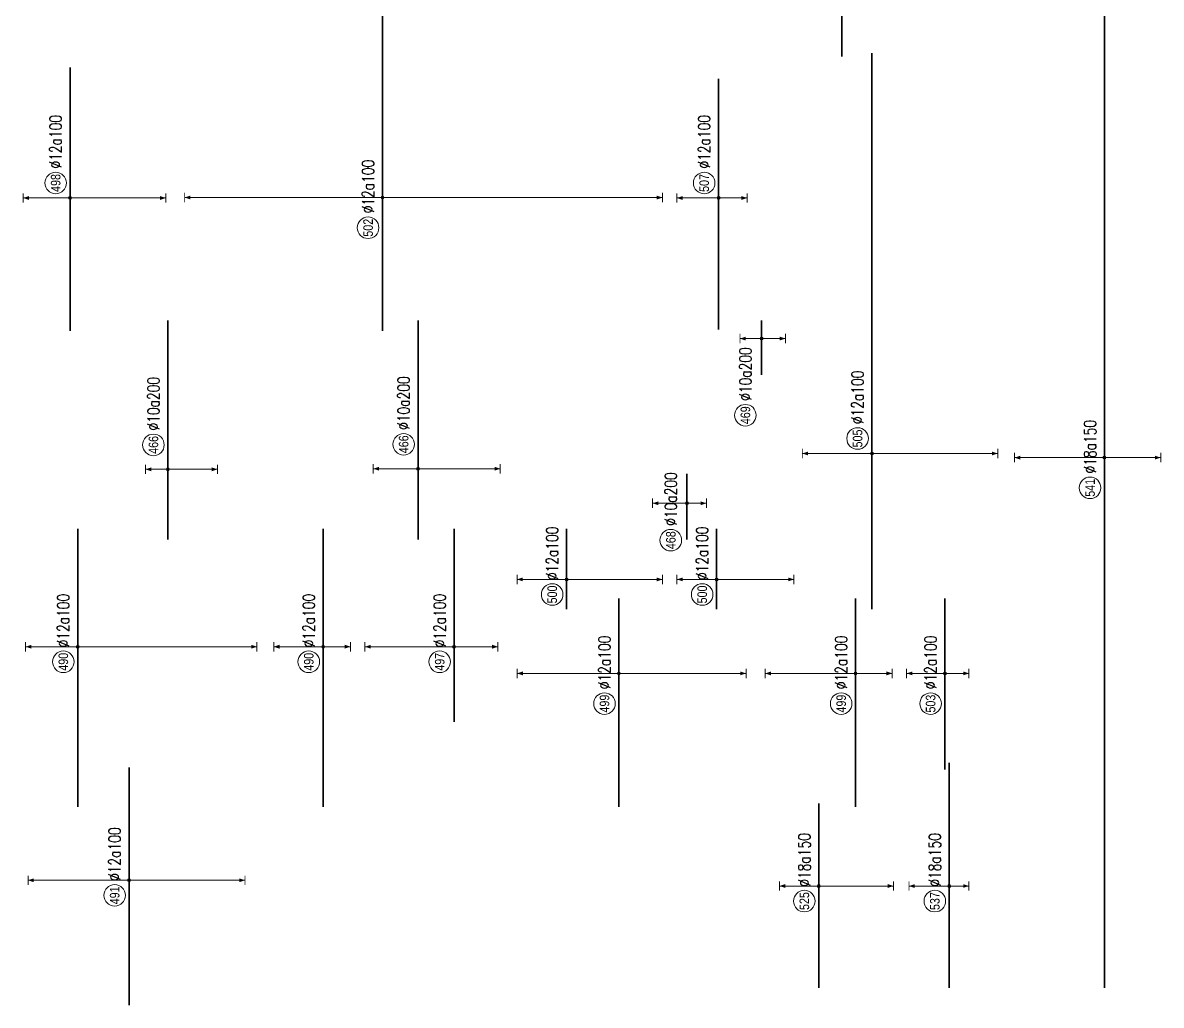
# Model space of a CAD drawing. Header units: millimetres. Extents: x -415354 to 592036, y -374841 to 139309.
# Drawn here: x 485995 to 533485, y -247937 to -206959 of the extents above; entities that cross this region are included whole.
import ezdxf
from ezdxf.enums import TextEntityAlignment as Align

# ---------------------------------------------------------------- set-up
doc = ezdxf.new("R2010")
doc.units = ezdxf.units.MM
doc.header["$MEASUREMENT"] = 0
for name, color, linetype, lineweight in [('NDC_S_DIM', 1, 'Continuous', 15), ('NDC_S_REBAR', 4, 'Continuous', 35), ('NDC_S_VN TEXT', 7, 'Continuous', 20)]:
    doc.layers.add(name, color=color, linetype=linetype, lineweight=lineweight)
doc.styles.add('ARIAL', font='arial.ttf', dxfattribs={"width": 0.8})
doc.styles.add('NDC_EN TXT', font='romans.shx', dxfattribs={"width": 0.8})

# ---------------------------------------------------------------- blocks, each defined once
blk = doc.blocks.new('*U1030')
h = blk.add_hatch(color=6)
edge = h.paths.add_edge_path()
edge.add_arc((-2.99, 0), 0.3, 0, 360)
at = {"layer": 'NDC_S_DIM', "color": 8}
for q in [(-2.99, 4.66), (-2.99, -10.34)]:
    blk.add_line((-2.99, 0), q, dxfattribs=at)
for points in [[(-3.99, 4.66, 0.2, 0.2, 0), (-1.99, 4.66, 0, 0, 0)], [(-3.99, -10.34, 0.2, 0.2, 0), (-1.99, -10.34, 0, 0, 0)]]:
    blk.add_lwpolyline(points, format="xyseb", dxfattribs=at)
at = {"layer": 'NDC_S_DIM'}
blk.add_circle((2.1, 3), 2.25, dxfattribs=at)
at = {"layer": 'NDC_S_DIM', "color": 6}
blk.add_circle((-2.99, 0), 0.3, dxfattribs=at)
at = {"layer": 'NDC_S_DIM', "color": 8}
for points in [[(-3.39, 3.46), (-2.99, 4.66), (-2.59, 3.46)], [(-3.39, -9.14), (-2.99, -10.34), (-2.59, -9.14)]]:
    blk.add_solid(points, dxfattribs=at)
at = {"layer": 'NDC_S_REBAR'}
for p, q in [((0, 0), (-17.62, 0)), ((-17.62, 0), (-17.62, 0)), ((0, 0), (28.08, 0)), ((28.08, 0), (28.08, 0)), ((28.08, 0), (28.08, 0)), ((-17.62, 0), (-17.62, 0))]:
    blk.add_line(p, q, dxfattribs=at)
at = {"layer": 'NDC_S_VN TEXT', "style": 'ARIAL', "width": 0.8}
blk.add_attdef('KHT', text='', height=2, dxfattribs=at).set_placement((2.1, 3), align=Align.MIDDLE_CENTER)
at = {"layer": 'NDC_S_VN TEXT', "color": 3, "style": 'NDC_EN TXT', "width": 0.75}
blk.add_attdef('DKT', (5.1, 1.75), '', height=2.5, dxfattribs=at)
blk = doc.blocks.new('*U1029')
h = blk.add_hatch(color=6)
edge = h.paths.add_edge_path()
edge.add_arc((-2.99, 0), 0.3, 0, 360)
at = {"layer": 'NDC_S_DIM', "color": 8}
for q in [(-2.99, 9.34), (-2.99, -17.16)]:
    blk.add_line((-2.99, 0), q, dxfattribs=at)
for points in [[(-3.99, 9.34, 0.2, 0.2, 0), (-1.99, 9.34, 0, 0, 0)], [(-3.99, -17.16, 0.2, 0.2, 0), (-1.99, -17.16, 0, 0, 0)]]:
    blk.add_lwpolyline(points, format="xyseb", dxfattribs=at)
at = {"layer": 'NDC_S_DIM'}
blk.add_circle((2.1, 3), 2.25, dxfattribs=at)
at = {"layer": 'NDC_S_DIM', "color": 6}
blk.add_circle((-2.99, 0), 0.3, dxfattribs=at)
at = {"layer": 'NDC_S_DIM', "color": 8}
for points in [[(-3.39, 8.14), (-2.99, 9.34), (-2.59, 8.14)], [(-3.39, -15.96), (-2.99, -17.16), (-2.59, -15.96)]]:
    blk.add_solid(points, dxfattribs=at)
at = {"layer": 'NDC_S_REBAR'}
for p, q in [((0, 0), (-17.75, 0)), ((-17.75, 0), (-17.75, 0)), ((0, 0), (27.95, 0)), ((27.95, 0), (27.95, 0)), ((27.95, 0), (27.95, 0)), ((-17.75, 0), (-17.75, 0))]:
    blk.add_line(p, q, dxfattribs=at)
at = {"layer": 'NDC_S_VN TEXT', "style": 'ARIAL', "width": 0.8}
blk.add_attdef('KHT', text='', height=2, dxfattribs=at).set_placement((2.1, 3), align=Align.MIDDLE_CENTER)
at = {"layer": 'NDC_S_VN TEXT', "color": 3, "style": 'NDC_EN TXT', "width": 0.75}
blk.add_attdef('DKT', (5.1, 1.75), '', height=2.5, dxfattribs=at)
blk = doc.blocks.new('*U1023')
h = blk.add_hatch(color=6)
edge = h.paths.add_edge_path()
edge.add_arc((-2.99, 0), 0.3, 0, 360)
at = {"layer": 'NDC_S_DIM', "color": 8}
for q in [(-2.99, 8.7), (-2.99, -5.97)]:
    blk.add_line((-2.99, 0), q, dxfattribs=at)
for points in [[(-3.99, 8.7, 0.2, 0.2, 0), (-1.99, 8.7, 0, 0, 0)], [(-3.99, -5.97, 0.2, 0.2, 0), (-1.99, -5.97, 0, 0, 0)]]:
    blk.add_lwpolyline(points, format="xyseb", dxfattribs=at)
at = {"layer": 'NDC_S_DIM'}
blk.add_circle((0.14, 3), 2.25, dxfattribs=at)
at = {"layer": 'NDC_S_DIM', "color": 6}
blk.add_circle((-2.99, 0), 0.3, dxfattribs=at)
at = {"layer": 'NDC_S_DIM', "color": 8}
for points in [[(-3.39, 7.5), (-2.99, 8.7), (-2.59, 7.5)], [(-3.39, -4.77), (-2.99, -5.97), (-2.59, -4.77)]]:
    blk.add_solid(points, dxfattribs=at)
at = {"layer": 'NDC_S_REBAR'}
for p, q in [((0, 0), (-30.44, 0)), ((-30.44, 0), (-30.44, 0)), ((0, 0), (21.85, 0)), ((21.85, 0), (21.85, 0)), ((21.85, 0), (21.85, 0)), ((-30.44, 0), (-30.44, 0))]:
    blk.add_line(p, q, dxfattribs=at)
at = {"layer": 'NDC_S_VN TEXT', "style": 'ARIAL', "width": 0.8}
blk.add_attdef('KHT', text='', height=2, dxfattribs=at).set_placement((0.14, 3), align=Align.MIDDLE_CENTER)
at = {"layer": 'NDC_S_VN TEXT', "color": 3, "style": 'NDC_EN TXT', "width": 0.75}
blk.add_attdef('DKT', (3.14, 1.75), '', height=2.5, dxfattribs=at)
blk = doc.blocks.new('*U1022')
h = blk.add_hatch(color=6)
edge = h.paths.add_edge_path()
edge.add_arc((-2.99, 0), 0.3, 0, 360)
at = {"layer": 'NDC_S_DIM', "color": 8}
for q in [(-2.99, 13.78), (-2.99, -29.13)]:
    blk.add_line((-2.99, 0), q, dxfattribs=at)
for points in [[(-3.99, 13.78, 0.2, 0.2, 0), (-1.99, 13.78, 0, 0, 0)], [(-3.99, -29.13, 0.2, 0.2, 0), (-1.99, -29.13, 0, 0, 0)]]:
    blk.add_lwpolyline(points, format="xyseb", dxfattribs=at)
at = {"layer": 'NDC_S_DIM'}
blk.add_circle((2.1, 3), 2.25, dxfattribs=at)
at = {"layer": 'NDC_S_DIM', "color": 6}
blk.add_circle((-2.99, 0), 0.3, dxfattribs=at)
at = {"layer": 'NDC_S_DIM', "color": 8}
for points in [[(-3.39, 12.58), (-2.99, 13.78), (-2.59, 12.58)], [(-3.39, -27.93), (-2.99, -29.13), (-2.59, -27.93)]]:
    blk.add_solid(points, dxfattribs=at)
at = {"layer": 'NDC_S_REBAR'}
for p, q in [((0, 0), (-72.23, 0)), ((-72.23, 0), (-72.23, 0)), ((0, 0), (56.73, 0)), ((56.73, 0), (56.73, 0)), ((56.73, 0), (56.73, 0)), ((-72.23, 0), (-72.23, 0))]:
    blk.add_line(p, q, dxfattribs=at)
at = {"layer": 'NDC_S_VN TEXT', "style": 'ARIAL', "width": 0.8}
blk.add_attdef('KHT', text='', height=2, dxfattribs=at).set_placement((2.1, 3), align=Align.MIDDLE_CENTER)
at = {"layer": 'NDC_S_VN TEXT', "color": 3, "style": 'NDC_EN TXT', "width": 0.75}
blk.add_attdef('DKT', (5.1, 1.75), '', height=2.5, dxfattribs=at)
blk = doc.blocks.new('*U1016')
h = blk.add_hatch(color=6)
edge = h.paths.add_edge_path()
edge.add_arc((-2.99, 0), 0.3, 0, 360)
at = {"layer": 'NDC_S_DIM', "color": 8}
for q in [(-2.99, 18.75), (-2.99, -11.75)]:
    blk.add_line((-2.99, 0), q, dxfattribs=at)
for points in [[(-3.99, 18.75, 0.2, 0.2, 0), (-1.99, 18.75, 0, 0, 0)], [(-3.99, -11.75, 0.2, 0.2, 0), (-1.99, -11.75, 0, 0, 0)]]:
    blk.add_lwpolyline(points, format="xyseb", dxfattribs=at)
at = {"layer": 'NDC_S_DIM'}
blk.add_circle((-9.29, 3), 2.25, dxfattribs=at)
at = {"layer": 'NDC_S_DIM', "color": 6}
blk.add_circle((-2.99, 0), 0.3, dxfattribs=at)
at = {"layer": 'NDC_S_DIM', "color": 8}
for points in [[(-3.39, 17.55), (-2.99, 18.75), (-2.59, 17.55)], [(-3.39, -10.55), (-2.99, -11.75), (-2.59, -10.55)]]:
    blk.add_solid(points, dxfattribs=at)
at = {"layer": 'NDC_S_REBAR'}
for p, q in [((0, 0), (-113.56, 0)), ((-113.56, 0), (-113.56, 0)), ((0, 0), (209.7, 0)), ((-113.56, 0), (-113.56, 0))]:
    blk.add_line(p, q, dxfattribs=at)
at = {"layer": 'NDC_S_VN TEXT', "style": 'ARIAL', "width": 0.8}
blk.add_attdef('KHT', text='', height=2, dxfattribs=at).set_placement((-9.29, 3), align=Align.MIDDLE_CENTER)
at = {"layer": 'NDC_S_VN TEXT', "color": 3, "style": 'NDC_EN TXT', "width": 0.75}
blk.add_attdef('DKT', (-6.29, 1.75), '', height=2.5, dxfattribs=at)
blk = doc.blocks.new('*U1015')
h = blk.add_hatch(color=6)
edge = h.paths.add_edge_path()
edge.add_arc((-2.99, 0), 0.3, 0, 360)
at = {"layer": 'NDC_S_DIM', "color": 8}
for q in [(-2.99, 8.17), (-2.99, -15.58)]:
    blk.add_line((-2.99, 0), q, dxfattribs=at)
for points in [[(-3.99, 8.17, 0.2, 0.2, 0), (-1.99, 8.17, 0, 0, 0)], [(-3.99, -15.58, 0.2, 0.2, 0), (-1.99, -15.58, 0, 0, 0)]]:
    blk.add_lwpolyline(points, format="xyseb", dxfattribs=at)
at = {"layer": 'NDC_S_DIM'}
blk.add_circle((-6.13, 3), 2.25, dxfattribs=at)
at = {"layer": 'NDC_S_DIM', "color": 6}
blk.add_circle((-2.99, 0), 0.3, dxfattribs=at)
at = {"layer": 'NDC_S_DIM', "color": 8}
for points in [[(-3.39, 6.97), (-2.99, 8.17), (-2.59, 6.97)], [(-3.39, -14.38), (-2.99, -15.58), (-2.59, -14.38)]]:
    blk.add_solid(points, dxfattribs=at)
at = {"layer": 'NDC_S_REBAR'}
for p, q in [((0, 0), (-24.22, 0)), ((-24.22, 0), (-24.22, 0)), ((0, 0), (14.23, 0)), ((14.23, 0), (14.23, 0)), ((14.23, 0), (14.23, 0)), ((-24.22, 0), (-24.22, 0))]:
    blk.add_line(p, q, dxfattribs=at)
at = {"layer": 'NDC_S_VN TEXT', "style": 'ARIAL', "width": 0.8}
blk.add_attdef('KHT', text='', height=2, dxfattribs=at).set_placement((-6.13, 3), align=Align.MIDDLE_CENTER)
at = {"layer": 'NDC_S_VN TEXT', "color": 3, "style": 'NDC_EN TXT', "width": 0.75}
blk.add_attdef('DKT', (-3.13, 1.75), '', height=2.5, dxfattribs=at)
blk = doc.blocks.new('*U1014')
h = blk.add_hatch(color=6)
edge = h.paths.add_edge_path()
edge.add_arc((-2.99, 0), 0.3, 0, 360)
at = {"layer": 'NDC_S_DIM', "color": 8}
for q in [(-2.99, 21.23), (-2.99, -26.52)]:
    blk.add_line((-2.99, 0), q, dxfattribs=at)
for points in [[(-3.99, 21.23, 0.2, 0.2, 0), (-1.99, 21.23, 0, 0, 0)], [(-3.99, -26.52, 0.2, 0.2, 0), (-1.99, -26.52, 0, 0, 0)]]:
    blk.add_lwpolyline(points, format="xyseb", dxfattribs=at)
at = {"layer": 'NDC_S_DIM'}
blk.add_circle((-9.29, 3), 2.25, dxfattribs=at)
at = {"layer": 'NDC_S_DIM', "color": 6}
blk.add_circle((-2.99, 0), 0.3, dxfattribs=at)
at = {"layer": 'NDC_S_DIM', "color": 8}
for points in [[(-3.39, 20.03), (-2.99, 21.23), (-2.59, 20.03)], [(-3.39, -25.32), (-2.99, -26.52), (-2.59, -25.32)]]:
    blk.add_solid(points, dxfattribs=at)
at = {"layer": 'NDC_S_REBAR'}
for p, q in [((0, 0), (-30.81, 0)), ((-30.81, 0), (-30.81, 0)), ((0, 0), (12.64, 0)), ((12.64, 0), (12.64, 0)), ((12.64, 0), (12.64, 0)), ((-30.81, 0), (-30.81, 0))]:
    blk.add_line(p, q, dxfattribs=at)
at = {"layer": 'NDC_S_VN TEXT', "style": 'ARIAL', "width": 0.8}
blk.add_attdef('KHT', text='', height=2, dxfattribs=at).set_placement((-9.29, 3), align=Align.MIDDLE_CENTER)
at = {"layer": 'NDC_S_VN TEXT', "color": 3, "style": 'NDC_EN TXT', "width": 0.75}
blk.add_attdef('DKT', (-6.29, 1.75), '', height=2.5, dxfattribs=at)
blk = doc.blocks.new('*U1013')
h = blk.add_hatch(color=6)
edge = h.paths.add_edge_path()
edge.add_arc((-2.99, 0), 0.3, 0, 360)
at = {"layer": 'NDC_S_DIM', "color": 8}
for q in [(-2.99, 18.61), (-2.99, -9.14)]:
    blk.add_line((-2.99, 0), q, dxfattribs=at)
for points in [[(-3.99, 18.61, 0.2, 0.2, 0), (-1.99, 18.61, 0, 0, 0)], [(-3.99, -9.14, 0.2, 0.2, 0), (-1.99, -9.14, 0, 0, 0)]]:
    blk.add_lwpolyline(points, format="xyseb", dxfattribs=at)
at = {"layer": 'NDC_S_DIM'}
blk.add_circle((-6.13, 3), 2.25, dxfattribs=at)
at = {"layer": 'NDC_S_DIM', "color": 6}
blk.add_circle((-2.99, 0), 0.3, dxfattribs=at)
at = {"layer": 'NDC_S_DIM', "color": 8}
for points in [[(-3.39, 17.41), (-2.99, 18.61), (-2.59, 17.41)], [(-3.39, -7.94), (-2.99, -9.14), (-2.59, -7.94)]]:
    blk.add_solid(points, dxfattribs=at)
at = {"layer": 'NDC_S_REBAR'}
for p, q in [((0, 0), (-18.63, 0)), ((-18.63, 0), (-18.63, 0)), ((0, 0), (21.57, 0)), ((21.57, 0), (21.57, 0)), ((21.57, 0), (21.57, 0)), ((-18.63, 0), (-18.63, 0))]:
    blk.add_line(p, q, dxfattribs=at)
at = {"layer": 'NDC_S_VN TEXT', "style": 'ARIAL', "width": 0.8}
blk.add_attdef('KHT', text='', height=2, dxfattribs=at).set_placement((-6.13, 3), align=Align.MIDDLE_CENTER)
at = {"layer": 'NDC_S_VN TEXT', "color": 3, "style": 'NDC_EN TXT', "width": 0.75}
blk.add_attdef('DKT', (-3.13, 1.75), '', height=2.5, dxfattribs=at)
blk = doc.blocks.new('*U1012')
h = blk.add_hatch(color=6)
edge = h.paths.add_edge_path()
edge.add_arc((-2.99, 0), 0.3, 0, 360)
at = {"layer": 'NDC_S_DIM', "color": 8}
for q in [(-2.99, 10.86), (-2.99, -37.39)]:
    blk.add_line((-2.99, 0), q, dxfattribs=at)
for points in [[(-3.99, 10.86, 0.2, 0.2, 0), (-1.99, 10.86, 0, 0, 0)], [(-3.99, -37.39, 0.2, 0.2, 0), (-1.99, -37.39, 0, 0, 0)]]:
    blk.add_lwpolyline(points, format="xyseb", dxfattribs=at)
at = {"layer": 'NDC_S_DIM'}
blk.add_circle((-6.13, 3), 2.25, dxfattribs=at)
at = {"layer": 'NDC_S_DIM', "color": 6}
blk.add_circle((-2.99, 0), 0.3, dxfattribs=at)
at = {"layer": 'NDC_S_DIM', "color": 8}
for points in [[(-3.39, 9.66), (-2.99, 10.86), (-2.59, 9.66)], [(-3.39, -36.19), (-2.99, -37.39), (-2.59, -36.19)]]:
    blk.add_solid(points, dxfattribs=at)
at = {"layer": 'NDC_S_REBAR'}
for p, q in [((0, 0), (-36.38, 0)), ((-36.38, 0), (-36.38, 0)), ((0, 0), (21.57, 0)), ((21.57, 0), (21.57, 0)), ((21.57, 0), (21.57, 0)), ((-36.38, 0), (-36.38, 0))]:
    blk.add_line(p, q, dxfattribs=at)
at = {"layer": 'NDC_S_VN TEXT', "style": 'ARIAL', "width": 0.8}
blk.add_attdef('KHT', text='', height=2, dxfattribs=at).set_placement((-6.13, 3), align=Align.MIDDLE_CENTER)
at = {"layer": 'NDC_S_VN TEXT', "color": 3, "style": 'NDC_EN TXT', "width": 0.75}
blk.add_attdef('DKT', (-3.13, 1.75), '', height=2.5, dxfattribs=at)
blk = doc.blocks.new('*U1010')
h = blk.add_hatch(color=6)
edge = h.paths.add_edge_path()
edge.add_arc((-2.99, 0), 0.3, 0, 360)
at = {"layer": 'NDC_S_DIM', "color": 8}
for q in [(-2.99, 41.25), (-2.99, -58.41)]:
    blk.add_line((-2.99, 0), q, dxfattribs=at)
for points in [[(-3.99, 41.25, 0.2, 0.2, 0), (-1.99, 41.25, 0, 0, 0)], [(-3.99, -58.41, 0.2, 0.2, 0), (-1.99, -58.41, 0, 0, 0)]]:
    blk.add_lwpolyline(points, format="xyseb", dxfattribs=at)
at = {"layer": 'NDC_S_DIM'}
blk.add_circle((-9.29, 3), 2.25, dxfattribs=at)
at = {"layer": 'NDC_S_DIM', "color": 6}
blk.add_circle((-2.99, 0), 0.3, dxfattribs=at)
at = {"layer": 'NDC_S_DIM', "color": 8}
for points in [[(-3.39, 40.05), (-2.99, 41.25), (-2.59, 40.05)], [(-3.39, -57.21), (-2.99, -58.41), (-2.59, -57.21)]]:
    blk.add_solid(points, dxfattribs=at)
at = {"layer": 'NDC_S_REBAR'}
for p, q in [((0, 0), (-30.81, 0)), ((-30.81, 0), (-30.81, 0)), ((0, 0), (140.13, 0)), ((140.13, 0), (140.13, 0)), ((140.13, 0), (140.13, 0)), ((-30.81, 0), (-30.81, 0))]:
    blk.add_line(p, q, dxfattribs=at)
at = {"layer": 'NDC_S_VN TEXT', "style": 'ARIAL', "width": 0.8}
blk.add_attdef('KHT', text='', height=2, dxfattribs=at).set_placement((-9.29, 3), align=Align.MIDDLE_CENTER)
at = {"layer": 'NDC_S_VN TEXT', "color": 3, "style": 'NDC_EN TXT', "width": 0.75}
blk.add_attdef('DKT', (-6.29, 1.75), '', height=2.5, dxfattribs=at)
blk = doc.blocks.new('*U986')
h = blk.add_hatch(color=6)
edge = h.paths.add_edge_path()
edge.add_arc((-2.99, 0), 0.3, 0, 360)
at = {"layer": 'NDC_S_DIM', "color": 8}
for q in [(-2.99, 21.06), (-2.99, -24.19)]:
    blk.add_line((-2.99, 0), q, dxfattribs=at)
for points in [[(-3.99, 21.06, 0.2, 0.2, 0), (-1.99, 21.06, 0, 0, 0)], [(-3.99, -24.19, 0.2, 0.2, 0), (-1.99, -24.19, 0, 0, 0)]]:
    blk.add_lwpolyline(points, format="xyseb", dxfattribs=at)
at = {"layer": 'NDC_S_DIM'}
blk.add_circle((-6.13, 3), 2.25, dxfattribs=at)
at = {"layer": 'NDC_S_DIM', "color": 6}
blk.add_circle((-2.99, 0), 0.3, dxfattribs=at)
at = {"layer": 'NDC_S_DIM', "color": 8}
for points in [[(-3.39, 19.86), (-2.99, 21.06), (-2.59, 19.86)], [(-3.39, -22.99), (-2.99, -24.19), (-2.59, -22.99)]]:
    blk.add_solid(points, dxfattribs=at)
at = {"layer": 'NDC_S_REBAR'}
for p, q in [((0, 0), (-29.04, 0)), ((-29.04, 0), (-29.04, 0)), ((0, 0), (20.53, 0)), ((20.53, 0), (20.53, 0)), ((20.53, 0), (20.53, 0)), ((-29.04, 0), (-29.04, 0))]:
    blk.add_line(p, q, dxfattribs=at)
at = {"layer": 'NDC_S_VN TEXT', "style": 'ARIAL', "width": 0.8}
blk.add_attdef('KHT', text='', height=2, dxfattribs=at).set_placement((-6.13, 3), align=Align.MIDDLE_CENTER)
at = {"layer": 'NDC_S_VN TEXT', "color": 3, "style": 'NDC_EN TXT', "width": 0.75}
blk.add_attdef('DKT', (-3.13, 1.75), '', height=2.5, dxfattribs=at)
blk = doc.blocks.new('*U974')
h = blk.add_hatch(color=6)
edge = h.paths.add_edge_path()
edge.add_arc((-2.99, 0), 0.3, 0, 360)
at = {"layer": 'NDC_S_DIM', "color": 8}
for q in [(-2.99, 18.85), (-2.99, -7.65)]:
    blk.add_line((-2.99, 0), q, dxfattribs=at)
for points in [[(-3.99, 18.85, 0.2, 0.2, 0), (-1.99, 18.85, 0, 0, 0)], [(-3.99, -7.65, 0.2, 0.2, 0), (-1.99, -7.65, 0, 0, 0)]]:
    blk.add_lwpolyline(points, format="xyseb", dxfattribs=at)
at = {"layer": 'NDC_S_DIM'}
blk.add_circle((-9.29, 3), 2.25, dxfattribs=at)
at = {"layer": 'NDC_S_DIM', "color": 6}
blk.add_circle((-2.99, 0), 0.3, dxfattribs=at)
at = {"layer": 'NDC_S_DIM', "color": 8}
for points in [[(-3.39, 17.65), (-2.99, 18.85), (-2.59, 17.65)], [(-3.39, -6.45), (-2.99, -7.65), (-2.59, -6.45)]]:
    blk.add_solid(points, dxfattribs=at)
at = {"layer": 'NDC_S_REBAR'}
for p, q in [((0, 0), (-30.81, 0)), ((-30.81, 0), (-30.81, 0)), ((0, 0), (12.64, 0)), ((12.64, 0), (12.64, 0)), ((12.64, 0), (12.64, 0)), ((-30.81, 0), (-30.81, 0))]:
    blk.add_line(p, q, dxfattribs=at)
at = {"layer": 'NDC_S_VN TEXT', "style": 'ARIAL', "width": 0.8}
blk.add_attdef('KHT', text='', height=2, dxfattribs=at).set_placement((-9.29, 3), align=Align.MIDDLE_CENTER)
at = {"layer": 'NDC_S_VN TEXT', "color": 3, "style": 'NDC_EN TXT', "width": 0.75}
blk.add_attdef('DKT', (-6.29, 1.75), '', height=2.5, dxfattribs=at)
blk = doc.blocks.new('*U973')
h = blk.add_hatch(color=6)
edge = h.paths.add_edge_path()
edge.add_arc((-2.99, 0), 0.3, 0, 360)
at = {"layer": 'NDC_S_DIM', "color": 8}
for q in [(-2.99, 8.39), (-2.99, -4.11)]:
    blk.add_line((-2.99, 0), q, dxfattribs=at)
for points in [[(-3.99, 8.39, 0.2, 0.2, 0), (-1.99, 8.39, 0, 0, 0)], [(-3.99, -4.11, 0.2, 0.2, 0), (-1.99, -4.11, 0, 0, 0)]]:
    blk.add_lwpolyline(points, format="xyseb", dxfattribs=at)
at = {"layer": 'NDC_S_DIM'}
blk.add_circle((-6.13, 3), 2.25, dxfattribs=at)
at = {"layer": 'NDC_S_DIM', "color": 6}
blk.add_circle((-2.99, 0), 0.3, dxfattribs=at)
at = {"layer": 'NDC_S_DIM', "color": 8}
for points in [[(-3.39, 7.19), (-2.99, 8.39), (-2.59, 7.19)], [(-3.39, -2.91), (-2.99, -4.11), (-2.59, -2.91)]]:
    blk.add_solid(points, dxfattribs=at)
at = {"layer": 'NDC_S_REBAR'}
for p, q in [((0, 0), (-24.22, 0)), ((-24.22, 0), (-24.22, 0)), ((0, 0), (22.73, 0)), ((22.73, 0), (22.73, 0)), ((22.73, 0), (22.73, 0)), ((-24.22, 0), (-24.22, 0))]:
    blk.add_line(p, q, dxfattribs=at)
at = {"layer": 'NDC_S_VN TEXT', "style": 'ARIAL', "width": 0.8}
blk.add_attdef('KHT', text='', height=2, dxfattribs=at).set_placement((-6.13, 3), align=Align.MIDDLE_CENTER)
at = {"layer": 'NDC_S_VN TEXT', "color": 3, "style": 'NDC_EN TXT', "width": 0.75}
blk.add_attdef('DKT', (-3.13, 1.75), '', height=2.5, dxfattribs=at)
blk = doc.blocks.new('*U972')
h = blk.add_hatch(color=6)
edge = h.paths.add_edge_path()
edge.add_arc((-2.99, 0), 0.3, 0, 360)
at = {"layer": 'NDC_S_DIM', "color": 8}
for q in [(-2.99, 8), (-2.99, -5)]:
    blk.add_line((-2.99, 0), q, dxfattribs=at)
for points in [[(-3.99, 8, 0.2, 0.2, 0), (-1.99, 8, 0, 0, 0)], [(-3.99, -5, 0.2, 0.2, 0), (-1.99, -5, 0, 0, 0)]]:
    blk.add_lwpolyline(points, format="xyseb", dxfattribs=at)
at = {"layer": 'NDC_S_DIM'}
blk.add_circle((-9.29, 3), 2.25, dxfattribs=at)
at = {"layer": 'NDC_S_DIM', "color": 6}
blk.add_circle((-2.99, 0), 0.3, dxfattribs=at)
at = {"layer": 'NDC_S_DIM', "color": 8}
for points in [[(-3.39, 6.8), (-2.99, 8), (-2.59, 6.8)], [(-3.39, -3.8), (-2.99, -5), (-2.59, -3.8)]]:
    blk.add_solid(points, dxfattribs=at)
at = {"layer": 'NDC_S_REBAR'}
for p, q in [((0, 0), (-23.06, 0)), ((-23.06, 0), (-23.06, 0)), ((0, 0), (12.64, 0)), ((12.64, 0), (12.64, 0)), ((12.64, 0), (12.64, 0)), ((-23.06, 0), (-23.06, 0))]:
    blk.add_line(p, q, dxfattribs=at)
at = {"layer": 'NDC_S_VN TEXT', "style": 'ARIAL', "width": 0.8}
blk.add_attdef('KHT', text='', height=2, dxfattribs=at).set_placement((-9.29, 3), align=Align.MIDDLE_CENTER)
at = {"layer": 'NDC_S_VN TEXT', "color": 3, "style": 'NDC_EN TXT', "width": 0.75}
blk.add_attdef('DKT', (-6.29, 1.75), '', height=2.5, dxfattribs=at)
blk = doc.blocks.new('*U971')
h = blk.add_hatch(color=6)
edge = h.paths.add_edge_path()
edge.add_arc((-2.99, 0), 0.3, 0, 360)
at = {"layer": 'NDC_S_DIM', "color": 8}
for q in [(-2.99, 10.33), (-2.99, -20.01)]:
    blk.add_line((-2.99, 0), q, dxfattribs=at)
for points in [[(-3.99, 10.33, 0.2, 0.2, 0), (-1.99, 10.33, 0, 0, 0)], [(-3.99, -20.01, 0.2, 0.2, 0), (-1.99, -20.01, 0, 0, 0)]]:
    blk.add_lwpolyline(points, format="xyseb", dxfattribs=at)
at = {"layer": 'NDC_S_DIM'}
blk.add_circle((-6.13, 3), 2.25, dxfattribs=at)
at = {"layer": 'NDC_S_DIM', "color": 6}
blk.add_circle((-2.99, 0), 0.3, dxfattribs=at)
at = {"layer": 'NDC_S_DIM', "color": 8}
for points in [[(-3.39, 9.13), (-2.99, 10.33), (-2.59, 9.13)], [(-3.39, -18.81), (-2.99, -20.01), (-2.59, -18.81)]]:
    blk.add_solid(points, dxfattribs=at)
at = {"layer": 'NDC_S_REBAR'}
for p, q in [((0, 0), (-9.16, 0)), ((-9.16, 0), (-9.16, 0)), ((0, 0), (7.54, 0)), ((7.54, 0), (7.54, 0)), ((7.54, 0), (7.54, 0)), ((-9.16, 0), (-9.16, 0))]:
    blk.add_line(p, q, dxfattribs=at)
at = {"layer": 'NDC_S_VN TEXT', "style": 'ARIAL', "width": 0.8}
blk.add_attdef('KHT', text='', height=2, dxfattribs=at).set_placement((-6.13, 3), align=Align.MIDDLE_CENTER)
at = {"layer": 'NDC_S_VN TEXT', "color": 3, "style": 'NDC_EN TXT', "width": 0.75}
blk.add_attdef('DKT', (-3.13, 1.75), '', height=2.5, dxfattribs=at)
blk = doc.blocks.new('*U970')
h = blk.add_hatch(color=6)
edge = h.paths.add_edge_path()
edge.add_arc((-2.99, 0), 0.3, 0, 360)
at = {"layer": 'NDC_S_DIM', "color": 8}
for q in [(-2.99, 8.27), (-2.99, -16.14)]:
    blk.add_line((-2.99, 0), q, dxfattribs=at)
for points in [[(-3.99, 8.27, 0.2, 0.2, 0), (-1.99, 8.27, 0, 0, 0)], [(-3.99, -16.14, 0.2, 0.2, 0), (-1.99, -16.14, 0, 0, 0)]]:
    blk.add_lwpolyline(points, format="xyseb", dxfattribs=at)
at = {"layer": 'NDC_S_DIM'}
blk.add_circle((-6.13, 3), 2.25, dxfattribs=at)
at = {"layer": 'NDC_S_DIM', "color": 6}
blk.add_circle((-2.99, 0), 0.3, dxfattribs=at)
at = {"layer": 'NDC_S_DIM', "color": 8}
for points in [[(-3.39, 7.07), (-2.99, 8.27), (-2.59, 7.07)], [(-3.39, -14.94), (-2.99, -16.14), (-2.59, -14.94)]]:
    blk.add_solid(points, dxfattribs=at)
at = {"layer": 'NDC_S_REBAR'}
for p, q in [((0, 0), (-9.16, 0)), ((-9.16, 0), (-9.16, 0)), ((0, 0), (7.54, 0)), ((7.54, 0), (7.54, 0)), ((7.54, 0), (7.54, 0)), ((-9.16, 0), (-9.16, 0))]:
    blk.add_line(p, q, dxfattribs=at)
at = {"layer": 'NDC_S_VN TEXT', "style": 'ARIAL', "width": 0.8}
blk.add_attdef('KHT', text='', height=2, dxfattribs=at).set_placement((-6.13, 3), align=Align.MIDDLE_CENTER)
at = {"layer": 'NDC_S_VN TEXT', "color": 3, "style": 'NDC_EN TXT', "width": 0.75}
blk.add_attdef('DKT', (-3.13, 1.75), '', height=2.5, dxfattribs=at)
blk = doc.blocks.new('*U969')
h = blk.add_hatch(color=6)
edge = h.paths.add_edge_path()
edge.add_arc((2.03, 0), 0.3, 0, 360)
at = {"layer": 'NDC_S_DIM', "color": 8}
for q in [(2.03, 4.5), (2.03, -5)]:
    blk.add_line((2.03, 0), q, dxfattribs=at)
for points in [[(1.03, 4.5, 0.2, 0.2, 0), (3.03, 4.5, 0, 0, 0)], [(1.03, -5, 0.2, 0.2, 0), (3.03, -5, 0, 0, 0)]]:
    blk.add_lwpolyline(points, format="xyseb", dxfattribs=at)
at = {"layer": 'NDC_S_DIM'}
blk.add_circle((-13.96, 3.38), 2.25, dxfattribs=at)
at = {"layer": 'NDC_S_DIM', "color": 6}
blk.add_circle((2.03, 0), 0.3, dxfattribs=at)
at = {"layer": 'NDC_S_DIM', "color": 8}
for points in [[(1.63, 3.3), (2.03, 4.5), (2.43, 3.3)], [(1.63, -3.8), (2.03, -5), (2.43, -3.8)]]:
    blk.add_solid(points, dxfattribs=at)
at = {"layer": 'NDC_S_REBAR'}
for p, q in [((0, 0), (-5.52, 0)), ((-5.52, 0), (-5.52, 0)), ((0, 0), (5.83, 0)), ((-5.52, 0), (-5.52, 0)), ((5.83, 0), (5.83, 0)), ((5.83, 0), (5.83, 0))]:
    blk.add_line(p, q, dxfattribs=at)
at = {"layer": 'NDC_S_VN TEXT', "style": 'ARIAL', "width": 0.8}
blk.add_attdef('KHT', text='', height=2, dxfattribs=at).set_placement((-13.96, 3.38), align=Align.MIDDLE_CENTER)
at = {"layer": 'NDC_S_VN TEXT', "color": 3, "style": 'NDC_EN TXT', "width": 0.75}
blk.add_attdef('DKT', (-10.96, 2.13), '', height=2.5, dxfattribs=at)
blk = doc.blocks.new('*U967')
h = blk.add_hatch(color=6)
edge = h.paths.add_edge_path()
edge.add_arc((-2.99, 0), 0.3, 0, 360)
at = {"layer": 'NDC_S_DIM', "color": 8}
for q in [(-2.99, 10.3), (-2.99, -5.7)]:
    blk.add_line((-2.99, 0), q, dxfattribs=at)
for points in [[(-3.99, 10.3, 0.2, 0.2, 0), (-1.99, 10.3, 0, 0, 0)], [(-3.99, -5.7, 0.2, 0.2, 0), (-1.99, -5.7, 0, 0, 0)]]:
    blk.add_lwpolyline(points, format="xyseb", dxfattribs=at)
at = {"layer": 'NDC_S_DIM'}
blk.add_circle((-6.13, 3), 2.25, dxfattribs=at)
at = {"layer": 'NDC_S_DIM', "color": 6}
blk.add_circle((-2.99, 0), 0.3, dxfattribs=at)
at = {"layer": 'NDC_S_DIM', "color": 8}
for points in [[(-3.39, 9.1), (-2.99, 10.3), (-2.59, 9.1)], [(-3.39, -4.5), (-2.99, -5.7), (-2.59, -4.5)]]:
    blk.add_solid(points, dxfattribs=at)
at = {"layer": 'NDC_S_REBAR'}
for p, q in [((0, 0), (-36.38, 0)), ((-36.38, 0), (-36.38, 0)), ((0, 0), (21.57, 0)), ((21.57, 0), (21.57, 0)), ((21.57, 0), (21.57, 0)), ((-36.38, 0), (-36.38, 0))]:
    blk.add_line(p, q, dxfattribs=at)
at = {"layer": 'NDC_S_VN TEXT', "style": 'ARIAL', "width": 0.8}
blk.add_attdef('KHT', text='', height=2, dxfattribs=at).set_placement((-6.13, 3), align=Align.MIDDLE_CENTER)
at = {"layer": 'NDC_S_VN TEXT', "color": 3, "style": 'NDC_EN TXT', "width": 0.75}
blk.add_attdef('DKT', (-3.13, 1.75), '', height=2.5, dxfattribs=at)
blk = doc.blocks.new('*U966')
h = blk.add_hatch(color=6)
edge = h.paths.add_edge_path()
edge.add_arc((-2.99, 0), 0.3, 0, 360)
at = {"layer": 'NDC_S_DIM', "color": 8}
for q in [(-2.99, 14.52), (-2.99, -26.23)]:
    blk.add_line((-2.99, 0), q, dxfattribs=at)
for points in [[(-3.99, 14.52, 0.2, 0.2, 0), (-1.99, 14.52, 0, 0, 0)], [(-3.99, -26.23, 0.2, 0.2, 0), (-1.99, -26.23, 0, 0, 0)]]:
    blk.add_lwpolyline(points, format="xyseb", dxfattribs=at)
at = {"layer": 'NDC_S_DIM'}
blk.add_circle((0.14, 3), 2.25, dxfattribs=at)
at = {"layer": 'NDC_S_DIM', "color": 6}
blk.add_circle((-2.99, 0), 0.3, dxfattribs=at)
at = {"layer": 'NDC_S_DIM', "color": 8}
for points in [[(-3.39, 13.32), (-2.99, 14.52), (-2.59, 13.32)], [(-3.39, -25.03), (-2.99, -26.23), (-2.59, -25.03)]]:
    blk.add_solid(points, dxfattribs=at)
at = {"layer": 'NDC_S_REBAR'}
for p, q in [((0, 0), (-35.42, 0)), ((-35.42, 0), (-35.42, 0)), ((0, 0), (80.53, 0)), ((80.53, 0), (80.53, 0)), ((80.53, 0), (80.53, 0)), ((-35.42, 0), (-35.42, 0))]:
    blk.add_line(p, q, dxfattribs=at)
at = {"layer": 'NDC_S_VN TEXT', "style": 'ARIAL', "width": 0.8}
blk.add_attdef('KHT', text='', height=2, dxfattribs=at).set_placement((0.14, 3), align=Align.MIDDLE_CENTER)
at = {"layer": 'NDC_S_VN TEXT', "color": 3, "style": 'NDC_EN TXT', "width": 0.75}
blk.add_attdef('DKT', (3.14, 1.75), '', height=2.5, dxfattribs=at)
blk = doc.blocks.new('*U960')
h = blk.add_hatch(color=6)
edge = h.paths.add_edge_path()
edge.add_arc((-2.99, 0), 0.3, 0, 360)
at = {"layer": 'NDC_S_DIM', "color": 8}
for q in [(-2.99, 9.76), (-2.99, -19.99)]:
    blk.add_line((-2.99, 0), q, dxfattribs=at)
for points in [[(-3.99, 9.76, 0.2, 0.2, 0), (-1.99, 9.76, 0, 0, 0)], [(-3.99, -19.99, 0.2, 0.2, 0), (-1.99, -19.99, 0, 0, 0)]]:
    blk.add_lwpolyline(points, format="xyseb", dxfattribs=at)
at = {"layer": 'NDC_S_DIM'}
blk.add_circle((0.14, 3), 2.25, dxfattribs=at)
at = {"layer": 'NDC_S_DIM', "color": 6}
blk.add_circle((-2.99, 0), 0.3, dxfattribs=at)
at = {"layer": 'NDC_S_DIM', "color": 8}
for points in [[(-3.39, 8.56), (-2.99, 9.76), (-2.59, 8.56)], [(-3.39, -18.79), (-2.99, -19.99), (-2.59, -18.79)]]:
    blk.add_solid(points, dxfattribs=at)
at = {"layer": 'NDC_S_REBAR'}
for p, q in [((0, 0), (-30.71, 0)), ((-30.71, 0), (-30.71, 0)), ((0, 0), (24.24, 0)), ((24.24, 0), (24.24, 0)), ((24.24, 0), (24.24, 0)), ((-30.71, 0), (-30.71, 0))]:
    blk.add_line(p, q, dxfattribs=at)
at = {"layer": 'NDC_S_VN TEXT', "style": 'ARIAL', "width": 0.8}
blk.add_attdef('KHT', text='', height=2, dxfattribs=at).set_placement((0.14, 3), align=Align.MIDDLE_CENTER)
at = {"layer": 'NDC_S_VN TEXT', "color": 3, "style": 'NDC_EN TXT', "width": 0.75}
blk.add_attdef('DKT', (3.14, 1.75), '', height=2.5, dxfattribs=at)
blk = doc.blocks.new('*U933')
h = blk.add_hatch(color=6)
edge = h.paths.add_edge_path()
edge.add_arc((2.03, 0), 0.3, 0, 360)
at = {"layer": 'NDC_S_DIM', "color": 8}
for q in [(2.03, 7.19), (2.03, -4.06)]:
    blk.add_line((2.03, 0), q, dxfattribs=at)
for points in [[(1.03, 7.19, 0.2, 0.2, 0), (3.03, 7.19, 0, 0, 0)], [(1.03, -4.06, 0.2, 0.2, 0), (3.03, -4.06, 0, 0, 0)]]:
    blk.add_lwpolyline(points, format="xyseb", dxfattribs=at)
at = {"layer": 'NDC_S_DIM'}
blk.add_circle((-5.67, 3.38), 2.25, dxfattribs=at)
at = {"layer": 'NDC_S_DIM', "color": 6}
blk.add_circle((2.03, 0), 0.3, dxfattribs=at)
at = {"layer": 'NDC_S_DIM', "color": 8}
for points in [[(1.63, 5.99), (2.03, 7.19), (2.43, 5.99)], [(1.63, -2.86), (2.03, -4.06), (2.43, -2.86)]]:
    blk.add_solid(points, dxfattribs=at)
at = {"layer": 'NDC_S_REBAR'}
for p, q in [((0, 0), (-5.52, 0)), ((-5.52, 0), (-5.52, 0)), ((0, 0), (8.18, 0)), ((-5.52, 0), (-5.52, 0)), ((8.18, 0), (8.18, 0)), ((8.18, 0), (8.18, 0))]:
    blk.add_line(p, q, dxfattribs=at)
at = {"layer": 'NDC_S_VN TEXT', "style": 'ARIAL', "width": 0.8}
blk.add_attdef('KHT', text='', height=2, dxfattribs=at).set_placement((-5.67, 3.38), align=Align.MIDDLE_CENTER)
at = {"layer": 'NDC_S_VN TEXT', "color": 3, "style": 'NDC_EN TXT', "width": 0.75}
blk.add_attdef('DKT', (-2.67, 2.13), '', height=2.5, dxfattribs=at)

msp = doc.modelspace()

# ---------------------------------------------------------------- block references
at = {"xscale": 200, "yscale": 200, "zscale": 200, "rotation": 90}
for name, p, values in [('*U1022', (520168.2, -193914.5), {'KHT': '547', 'DKT': '%%C18a150'}), ('*U1016', (531115.6, -224498.6), {'KHT': '541', 'DKT': '%%C18a150'}), ('*U1010', (500999.2, -213649.7), {'KHT': '502', 'DKT': '%%C12a100'}), ('*U966', (521418.6, -224326.3), {'KHT': '505', 'DKT': '%%C12a100'}), ('*U960', (487966.9, -213668.8), {'KHT': '498', 'DKT': '%%C12a100'}), ('*U1023', (515020.9, -213668.8), {'KHT': '507', 'DKT': '%%C12a100'}), ('*U1030', (492045.4, -224986.4), {'KHT': '466', 'DKT': '%%c10a200'}), ('*U1029', (502482.8, -224961.4), {'KHT': '466', 'DKT': '%%c10a200'}), ('*U969', (516814.4, -220536.9), {'KHT': '469', 'DKT': '%%c10a200'}), ('*U933', (513702.7, -227406.9), {'KHT': '468', 'DKT': '%%c10a200'}), ('*U1012', (488286.4, -232385.4), {'KHT': '490', 'DKT': '%%C12a100'}), ('*U967', (498525.8, -232385.4), {'KHT': '490', 'DKT': '%%C12a100'}), ('*U1013', (503986.9, -232385.4), {'KHT': '497', 'DKT': '%%C12a100'}), ('*U971', (508680.2, -229578.3), {'KHT': '500', 'DKT': '%%C12a100'}), ('*U970', (514936.5, -229578.3), {'KHT': '500', 'DKT': '%%C12a100'}), ('*U1014', (510861.1, -233498.6), {'KHT': '499', 'DKT': '%%C12a100'}), ('*U974', (520734.2, -233498.6), {'KHT': '499', 'DKT': '%%C12a100'}), ('*U972', (524465, -233498.6), {'KHT': '503', 'DKT': '%%C12a100'}), ('*U973', (524642.3, -242366.2), {'KHT': '537', 'DKT': '%%C18a150'}), ('*U986', (490427.9, -242128), {'KHT': '491', 'DKT': '%%C12a100'}), ('*U1015', (519198.2, -242366.2), {'KHT': '525', 'DKT': '%%C18a150'})]:
    msp.add_blockref(name, p, dxfattribs=at).add_auto_attribs(values)

doc.saveas('drawing.dxf')
